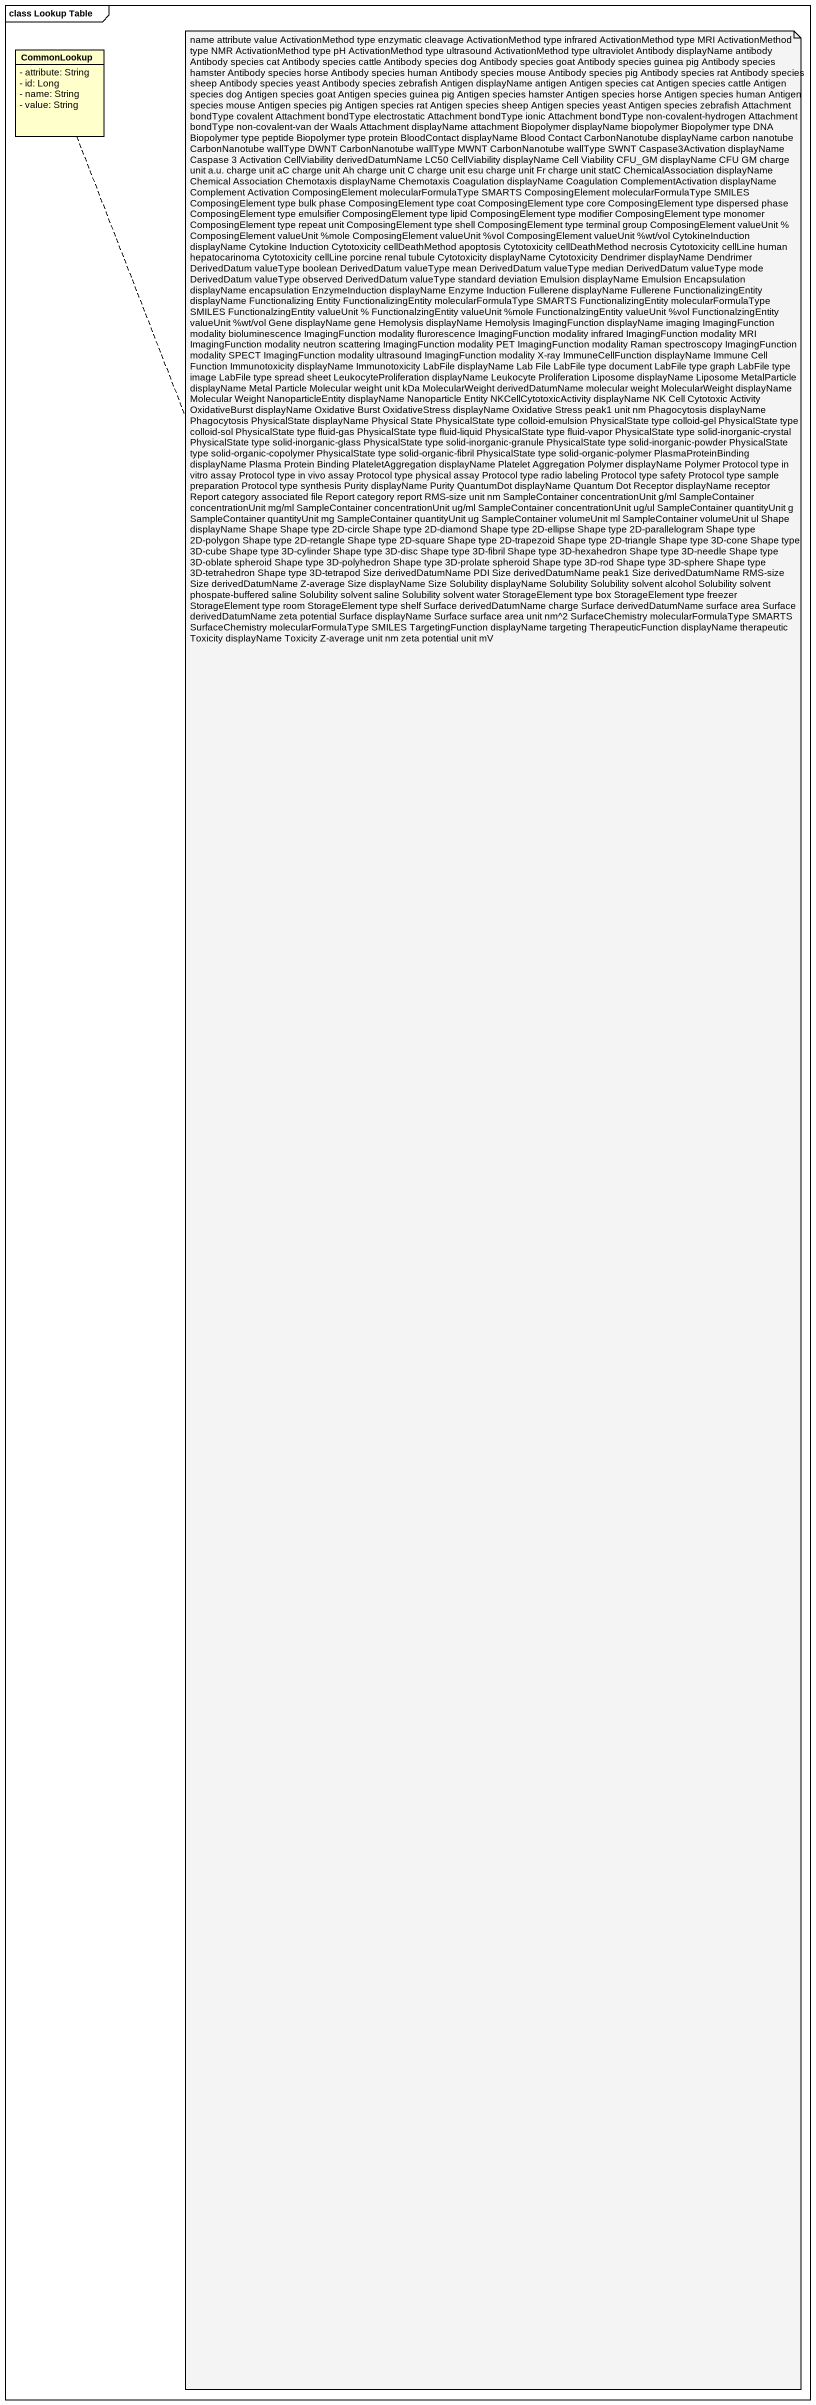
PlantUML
@startuml
mainframe class Lookup Table
hide circle
hide empty members
skinparam classAttributeIconSize 0
class CommonLookup {
  - attribute: String
  - id: Long
  - name: String
  - value: String
}
note bottom of CommonLookup : name attribute value ActivationMethod type enzymatic cleavage ActivationMethod type infrared ActivationMethod type MRI ActivationMethod type NMR ActivationMethod type pH ActivationMethod type ultrasound ActivationMethod type ultraviolet Antibody displayName antibody Antibody species cat Antibody species cattle Antibody species dog Antibody species goat Antibody species guinea pig Antibody species hamster Antibody species horse Antibody species human Antibody species mouse Antibody species pig Antibody species rat Antibody species sheep Antibody species yeast Antibody species zebrafish Antigen displayName antigen Antigen species cat Antigen species cattle Antigen species dog Antigen species goat Antigen species guinea pig Antigen species hamster Antigen species horse Antigen species human Antigen species mouse Antigen species pig Antigen species rat Antigen species sheep Antigen species yeast Antigen species zebrafish Attachment bondType covalent Attachment bondType electrostatic Attachment bondType ionic Attachment bondType non-covalent-hydrogen Attachment bondType non-covalent-van der Waals Attachment displayName attachment Biopolymer displayName biopolymer Biopolymer type DNA Biopolymer type peptide Biopolymer type protein BloodContact displayName Blood Contact CarbonNanotube displayName carbon nanotube CarbonNanotube wallType DWNT CarbonNanotube wallType MWNT CarbonNanotube wallType SWNT Caspase3Activation displayName Caspase 3 Activation CellViability derivedDatumName LC50 CellViability displayName Cell Viability CFU_GM displayName CFU GM charge unit a.u. charge unit aC charge unit Ah charge unit C charge unit esu charge unit Fr charge unit statC ChemicalAssociation displayName Chemical Association Chemotaxis displayName Chemotaxis Coagulation displayName Coagulation ComplementActivation displayName Complement Activation ComposingElement molecularFormulaType SMARTS ComposingElement molecularFormulaType SMILES ComposingElement type bulk phase ComposingElement type coat ComposingElement type core ComposingElement type dispersed phase ComposingElement type emulsifier ComposingElement type lipid ComposingElement type modifier ComposingElement type monomer ComposingElement type repeat unit ComposingElement type shell ComposingElement type terminal group ComposingElement valueUnit % ComposingElement valueUnit %mole ComposingElement valueUnit %vol ComposingElement valueUnit %wt/vol CytokineInduction displayName Cytokine Induction Cytotoxicity cellDeathMethod apoptosis Cytotoxicity cellDeathMethod necrosis Cytotoxicity cellLine human hepatocarinoma Cytotoxicity cellLine porcine renal tubule Cytotoxicity displayName Cytotoxicity Dendrimer displayName Dendrimer DerivedDatum valueType boolean DerivedDatum valueType mean DerivedDatum valueType median DerivedDatum valueType mode DerivedDatum valueType observed DerivedDatum valueType standard deviation Emulsion displayName Emulsion Encapsulation displayName encapsulation EnzymeInduction displayName Enzyme Induction Fullerene displayName Fullerene FunctionalizingEntity displayName Functionalizing Entity FunctionalizingEntity molecularFormulaType SMARTS FunctionalizingEntity molecularFormulaType SMILES FunctionalzingEntity valueUnit % FunctionalzingEntity valueUnit %mole FunctionalzingEntity valueUnit %vol FunctionalzingEntity valueUnit %wt/vol Gene displayName gene Hemolysis displayName Hemolysis ImagingFunction displayName imaging ImagingFunction modality bioluminescence ImagingFunction modality flurorescence ImagingFunction modality infrared ImagingFunction modality MRI ImagingFunction modality neutron scattering ImagingFunction modality PET ImagingFunction modality Raman spectroscopy ImagingFunction modality SPECT ImagingFunction modality ultrasound ImagingFunction modality X-ray ImmuneCellFunction displayName Immune Cell Function Immunotoxicity displayName Immunotoxicity LabFile displayName Lab File LabFile type document LabFile type graph LabFile type image LabFile type spread sheet LeukocyteProliferation displayName Leukocyte Proliferation Liposome displayName Liposome MetalParticle displayName Metal Particle Molecular weight unit kDa MolecularWeight derivedDatumName molecular weight MolecularWeight displayName Molecular Weight NanoparticleEntity displayName Nanoparticle Entity NKCellCytotoxicActivity displayName NK Cell Cytotoxic Activity OxidativeBurst displayName Oxidative Burst OxidativeStress displayName Oxidative Stress peak1 unit nm Phagocytosis displayName Phagocytosis PhysicalState displayName Physical State PhysicalState type colloid-emulsion PhysicalState type colloid-gel PhysicalState type colloid-sol PhysicalState type fluid-gas PhysicalState type fluid-liquid PhysicalState type fluid-vapor PhysicalState type solid-inorganic-crystal PhysicalState type solid-inorganic-glass PhysicalState type solid-inorganic-granule PhysicalState type solid-inorganic-powder PhysicalState type solid-organic-copolymer PhysicalState type solid-organic-fibril PhysicalState type solid-organic-polymer PlasmaProteinBinding displayName Plasma Protein Binding PlateletAggregation displayName Platelet Aggregation Polymer displayName Polymer Protocol type in vitro assay Protocol type in vivo assay Protocol type physical assay Protocol type radio labeling Protocol type safety Protocol type sample preparation Protocol type synthesis Purity displayName Purity QuantumDot displayName Quantum Dot Receptor displayName receptor Report category associated file Report category report RMS-size unit nm SampleContainer concentrationUnit g/ml SampleContainer concentrationUnit mg/ml SampleContainer concentrationUnit ug/ml SampleContainer concentrationUnit ug/ul SampleContainer quantityUnit g SampleContainer quantityUnit mg SampleContainer quantityUnit ug SampleContainer volumeUnit ml SampleContainer volumeUnit ul Shape displayName Shape Shape type 2D-circle Shape type 2D-diamond Shape type 2D-ellipse Shape type 2D-parallelogram Shape type 2D-polygon Shape type 2D-retangle Shape type 2D-square Shape type 2D-trapezoid Shape type 2D-triangle Shape type 3D-cone Shape type 3D-cube Shape type 3D-cylinder Shape type 3D-disc Shape type 3D-fibril Shape type 3D-hexahedron Shape type 3D-needle Shape type 3D-oblate spheroid Shape type 3D-polyhedron Shape type 3D-prolate spheroid Shape type 3D-rod Shape type 3D-sphere Shape type 3D-tetrahedron Shape type 3D-tetrapod Size derivedDatumName PDI Size derivedDatumName peak1 Size derivedDatumName RMS-size Size derivedDatumName Z-average Size displayName Size Solubility displayName Solubility Solubility solvent alcohol Solubility solvent phospate-buffered saline Solubility solvent saline Solubility solvent water StorageElement type box StorageElement type freezer StorageElement type room StorageElement type shelf Surface derivedDatumName charge Surface derivedDatumName surface area Surface derivedDatumName zeta potential Surface displayName Surface surface area unit nm^2 SurfaceChemistry molecularFormulaType SMARTS SurfaceChemistry molecularFormulaType SMILES TargetingFunction displayName targeting TherapeuticFunction displayName therapeutic Toxicity displayName Toxicity Z-average unit nm zeta potential unit mV
@enduml
